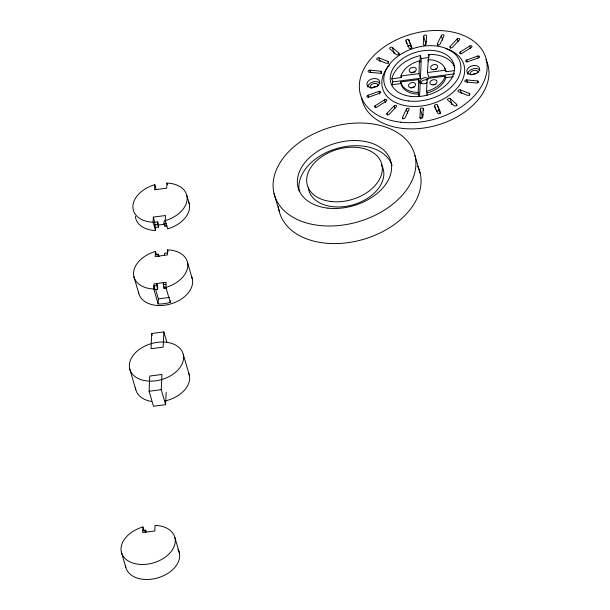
<?xml version="1.0" encoding="UTF-8"?>
<svg xmlns="http://www.w3.org/2000/svg" width="610" height="610" viewBox="0 0 610 610"><rect width="100%" height="100%" fill="white"/><g stroke="black" fill="none" stroke-linecap="round" stroke-linejoin="round"><path stroke-width="0.91" d="M135.359 216.344A27.74 18.704 -16.3 0 0 153.728 230.374L155.527 230.458L153.102 222.177L153.331 217.114L165.47 215.528L165.234 220.591L167.658 228.872L169.481 228.315A27.74 18.704 -16.3 0 0 188.65 201.948M153.102 222.177L151.31 222.093A27.74 18.704 -16.3 0 1 132.896 206.195A27.74 18.704 -16.3 0 1 152.98 185.265L154.803 184.7L154.574 189.771L166.713 188.177L166.942 183.114L168.734 183.198A27.74 18.704 -16.3 0 1 187.148 199.104A27.74 18.704 -16.3 0 1 167.056 220.035L165.234 220.591M155.527 230.458C155.497 225.921 154.604 221.544 153.331 217.114M142.931 526.979L142.679 532.553L154.818 530.967L155.07 525.393L156.861 525.477A27.74 18.704 -16.3 0 1 169.687 553.255A27.74 18.704 -16.3 0 1 125.591 559.019A27.74 18.704 -16.3 0 1 141.108 527.543L142.931 526.979L144.219 531.394M149.099 391.254L149.785 376.057L161.924 374.471L161.231 389.66L165.623 404.666L153.484 406.252L149.099 391.254L161.231 389.66M151.722 333.517L151.028 348.706L163.16 347.12L163.854 331.924L151.722 333.517L152.233 335.279M153.743 288.942L153.972 283.879L166.111 282.293L165.874 287.356L170.266 302.362L169.481 302.598A27.74 18.704 -16.3 0 1 158.897 303.986L158.127 303.948L153.743 288.942L151.951 288.858A27.74 18.704 -16.3 0 1 133.537 272.96A27.74 18.704 -16.3 0 1 153.621 252.029L155.443 251.465L156.48 255.003M155.443 251.465L155.214 256.535L167.346 254.942L167.582 249.879L169.374 249.963A27.74 18.704 -16.3 0 1 187.788 265.868A27.74 18.704 -16.3 0 1 167.697 286.799L165.874 287.356M155.664 227.423L158.516 227.05L157.578 224.549L157.7 221.918L154.849 222.292M158.516 227.05L158.608 225.021L157.7 221.918M145.538 532.179L145.63 530.151L142.77 530.525M156.739 285.533L156.831 283.505L157.738 286.608L157.616 289.247L154.757 289.62L153.88 285.907L156.739 285.533L157.616 289.247M158.066 256.162L158.165 254.134L155.306 254.507M158.127 303.948L158.364 298.885L155.519 289.178M167.079 225.929L164.944 226.203L164.006 223.71L164.128 221.079L165.554 220.889M164.944 226.203L165.005 224.854M166.179 288.126L164.037 288.408L163.251 282.666L163.709 284.222M164.494 255.315L164.586 253.295L167.445 252.921M164.037 288.408L164.12 286.647M165.623 404.666L166.179 392.321M170.266 302.362L170.343 300.677M418.635 94.093L418.185 92.407L418.773 79.59L400.709 81.954L401.212 84.447A23.363 15.753 -16.3 0 0 417.301 94.07L418.635 94.093L418.521 96.594M392.337 84.927A32.848 22.151 -16.3 0 1 392.749 81.915L420.404 78.301L419.039 73.642L419.36 60.886A23.127 15.593 -16.3 0 0 401.022 75.876M419.817 62.311L420.389 55.571A32.848 22.151 -16.3 0 0 391.841 78.812L392.749 81.915M419.581 96.395L420.13 84.249L418.773 79.59M420.404 78.301L421.296 58.682L420.389 55.571M420.503 119.064L419.985 117.288L420.351 109.19A1.456 0.984 -16.3 0 1 421.823 107.985A1.456 0.984 -16.3 0 1 423.203 108.816L423.721 110.585M423.66 36.257L423.294 44.362A1.456 0.984 -16.3 0 0 424.674 45.186A1.456 0.984 -16.3 0 0 426.154 43.989L426.52 35.883A1.456 0.984 -16.3 0 0 425.139 35.06A1.456 0.984 -16.3 0 0 423.66 36.257L425.475 42.464L425.353 45.17M422.044 118.096L422.166 115.397L420.351 109.19M423.203 108.816L422.837 116.914A1.456 0.984 -16.3 0 1 421.365 118.119A1.456 0.984 -16.3 0 1 419.985 117.288M427.023 93.002L426.573 91.317L427.16 78.499L445.231 76.136L445.864 77.661L445.536 78.652A23.363 15.753 -16.3 0 1 428.372 92.621L427.023 93.002L426.908 95.503M454.603 73.825L428.792 77.203L427.427 72.544L428.266 59.719A23.127 15.593 -16.3 0 1 445.46 70.066M454.846 67.664A32.848 22.151 -16.3 0 0 428.769 54.481L428.472 61.145L428.007 59.727M391.841 78.812L401.243 77.584L401.022 75.815M401.243 77.584L401.296 77.394A23.363 15.753 -16.3 0 1 401.677 76.311M445.231 76.136L444.904 77.112A23.127 15.593 -16.3 0 1 427.915 90.943L426.573 91.317M402.508 117.295L406.39 109.129A1.456 0.984 -16.3 0 1 408.22 108.237A1.456 0.984 -16.3 0 1 409.074 109.396L405.2 117.562A1.456 0.984 -16.3 0 1 403.37 118.447A1.456 0.984 -16.3 0 1 402.508 117.295L403.027 119.064M437.423 43.775L441.304 35.609A1.456 0.984 -16.3 0 1 443.134 34.724A1.456 0.984 -16.3 0 1 443.988 35.883L440.107 44.05A1.456 0.984 -16.3 0 1 438.285 44.934A1.456 0.984 -16.3 0 1 437.423 43.775L437.942 45.552M387.068 113.315L394.075 105.881A1.456 0.984 -16.3 0 1 396.081 105.393A1.456 0.984 -16.3 0 1 396.332 106.765L389.325 114.2A1.456 0.984 -16.3 0 1 387.319 114.688A1.456 0.984 -16.3 0 1 387.068 113.315L387.586 115.084M450.165 46.406L457.18 38.971A1.456 0.984 -16.3 0 1 459.178 38.491A1.456 0.984 -16.3 0 1 459.429 39.864L452.422 47.298A1.456 0.984 -16.3 0 1 450.416 47.778A1.456 0.984 -16.3 0 1 450.165 46.406L450.683 48.182M375.165 105.736L384.62 99.766A1.456 0.984 -16.3 0 1 386.61 99.727A1.456 0.984 -16.3 0 1 386.229 101.184L376.774 107.154A1.456 0.984 -16.3 0 1 374.784 107.192A1.456 0.984 -16.3 0 1 375.165 105.736L375.684 107.512M460.275 51.995L469.73 46.017A1.456 0.984 -16.3 0 1 471.713 45.986A1.456 0.984 -16.3 0 1 471.332 47.443L461.877 53.413A1.456 0.984 -16.3 0 1 459.894 53.451A1.456 0.984 -16.3 0 1 460.275 51.995L460.794 53.764M367.975 95.305L378.947 91.378A1.456 0.984 -16.3 0 1 380.716 91.797A1.456 0.984 -16.3 0 1 379.748 93.193L368.768 97.12A1.456 0.984 -16.3 0 1 366.999 96.7A1.456 0.984 -16.3 0 1 367.975 95.305L368.493 97.081M466.757 59.986L477.729 56.059A1.456 0.984 -16.3 0 1 479.498 56.471A1.456 0.984 -16.3 0 1 478.53 57.866L467.55 61.793A1.456 0.984 -16.3 0 1 465.781 61.381A1.456 0.984 -16.3 0 1 466.757 59.986L467.275 61.755M400.968 76.006L419.039 73.642M427.427 72.544L445.498 70.18L446.131 71.713L454.595 70.607M391.574 84.759L400.983 83.532M445.864 77.661L453.382 76.677M154.726 224.922L157.578 224.549M164.006 223.71L166.149 223.428M158.608 225.021L165.035 224.183M163.16 284.695L166.011 284.321M158.364 298.885L169.565 297.421M418.185 92.407L416.866 92.384A23.127 15.593 -16.3 0 1 400.938 82.861L400.709 81.954M369.995 70.15L380.739 71.233A1.456 0.984 -16.3 0 1 381.601 72.392A1.456 0.984 -16.3 0 1 379.771 73.276L369.027 72.194A1.456 0.984 -16.3 0 1 368.165 71.034A1.456 0.984 -16.3 0 1 369.995 70.15L370.773 72.811M466.726 79.902L477.478 80.985A1.456 0.984 -16.3 0 1 478.332 82.136A1.456 0.984 -16.3 0 1 476.509 83.029L465.758 81.938A1.456 0.984 -16.3 0 1 464.896 80.787A1.456 0.984 -16.3 0 1 466.726 79.902L467.504 82.563M388.036 61.442A1.456 0.984 -16.3 0 1 388.288 62.815A1.456 0.984 -16.3 0 1 386.282 63.295L377.254 59.742A1.456 0.984 -16.3 0 1 377.003 58.369A1.456 0.984 -16.3 0 1 379.008 57.889L388.036 61.442L388.555 63.211M469.242 93.429A1.456 0.984 -16.3 0 1 469.494 94.802A1.456 0.984 -16.3 0 1 467.489 95.29L458.468 91.736A1.456 0.984 -16.3 0 1 458.217 90.364A1.456 0.984 -16.3 0 1 460.222 89.876L469.242 93.429L469.761 95.206M398.772 53.131A1.456 0.984 -16.3 0 1 398.391 54.587A1.456 0.984 -16.3 0 1 396.408 54.625L389.988 48.945A1.456 0.984 -16.3 0 1 390.369 47.488A1.456 0.984 -16.3 0 1 392.352 47.45L398.772 53.131L399.291 54.908M456.509 104.226A1.456 0.984 -16.3 0 1 456.127 105.682A1.456 0.984 -16.3 0 1 454.145 105.721L447.732 100.048A1.456 0.984 -16.3 0 1 448.106 98.591A1.456 0.984 -16.3 0 1 450.096 98.553L456.509 104.226L457.027 106.003M408.723 39.871L411.903 47.115A1.456 0.984 -16.3 0 1 410.934 48.51A1.456 0.984 -16.3 0 1 409.157 48.098L405.986 40.855A1.456 0.984 -16.3 0 1 406.954 39.459A1.456 0.984 -16.3 0 1 408.723 39.871L411.597 48.495M437.339 105.08L440.519 112.324A1.456 0.984 -16.3 0 1 439.543 113.719A1.456 0.984 -16.3 0 1 437.774 113.3L434.594 106.056A1.456 0.984 -16.3 0 1 435.57 104.661A1.456 0.984 -16.3 0 1 437.339 105.08L440.214 113.704M158.165 254.134L159.096 256.627M145.63 530.151L146.248 531.821M419.627 60.825L420.084 62.243M477.729 56.059L478.248 57.836M469.73 46.017L470.508 48.678M477.478 80.985L477.996 82.754M457.18 38.971L457.957 41.633M460.222 89.876L461.259 93.421M441.304 35.609L442.601 40.047M450.096 98.553L451.911 104.76M428.769 54.481L429.226 56.029M434.594 106.056L435.632 109.609M405.986 40.855L406.763 43.516M392.352 47.45L394.174 53.665M406.39 109.129L407.686 113.559M414.952 155.474A73.002 49.227 -16.3 0 1 319.373 225.471A73.002 49.227 -16.3 0 1 299.159 142.588A73.002 49.227 -16.3 0 1 414.952 155.474L420.099 173.065M394.075 105.881L394.861 108.542M379.008 57.889L380.045 61.435M380.739 71.233L381.517 73.894M384.62 99.766L385.406 102.427M378.947 91.378L379.725 94.039M274.035 193.545L279.182 211.136M186.797 195.413L189.214 203.694M166.942 183.114L167.422 184.769M187.438 262.178L192.28 278.739M154.803 184.7L156.259 189.672M167.582 249.879L168.093 251.648M183.252 354.357A27.74 18.704 -16.3 0 1 146.926 380.953A27.74 18.704 -16.3 0 1 139.248 349.461A27.74 18.704 -16.3 0 1 183.252 354.357L189.298 375.051M163.854 331.924L166.949 342.523M133.887 276.65L138.729 293.204M129.701 368.821L135.755 389.523M174.925 537.692L179.309 552.698M121.375 552.164L125.759 567.163M446.131 71.713L446.101 71.53A23.363 15.753 -16.3 0 0 444.362 67.771M422.166 115.397A1.456 0.984 -16.3 0 1 423.134 114.329M436.493 111.546A1.456 0.984 -16.3 0 1 437.896 110.753A1.456 0.984 -16.3 0 1 439.154 111.287M445.872 48.663A42.342 28.548 -16.3 0 1 458.118 86.994A42.342 28.548 -16.3 0 1 401.136 104.661A42.342 28.548 -16.3 0 1 388.059 66.589M388.547 65.979A42.342 28.548 -16.3 0 1 389.569 64.767M485.911 59.658A65.339 44.057 -16.3 0 1 438.59 124.737A65.339 44.057 -16.3 0 1 361.57 97.714M427.107 82.693A4.377 2.951 -16.3 0 1 420.808 82.861A4.377 2.951 -16.3 0 1 422.661 78.263A4.377 2.951 -16.3 0 1 428.533 79.163M470.386 74.572A4.018 2.707 -16.3 0 1 473.718 70.47A4.018 2.707 -16.3 0 1 478.034 72.834M370.91 88.252A4.018 2.707 -16.3 0 1 372.992 83.776A4.018 2.707 -16.3 0 1 378.116 85.522M371.963 88.145A4.018 2.707 -16.3 0 1 377.247 86.689M467.702 74.306A6.573 4.43 -16.3 0 1 472.59 68.991A6.573 4.43 -16.3 0 1 479.925 70.31M367.769 87.07A6.573 4.43 -16.3 0 1 372.725 82.045A6.573 4.43 -16.3 0 1 379.855 83.219M421.296 58.682A32.848 22.151 -16.3 0 1 428.99 57.614M410.965 88.267A3.652 2.463 -16.3 0 1 414.442 87.154M420.786 83.356A4.377 2.951 -16.3 0 1 427.328 79.887M433.824 69.769A3.652 2.463 -16.3 0 1 436.546 69.166M472.247 74.733A4.018 2.707 -16.3 0 1 476.715 73.505M411.658 73.07A3.652 2.463 -16.3 0 1 415.136 71.965M433.138 84.965A3.652 2.463 -16.3 0 1 435.86 84.355M407.77 46.581A1.456 0.984 -16.3 0 1 409.112 45.575A1.456 0.984 -16.3 0 1 410.538 46.078M425.475 42.464A1.456 0.984 -16.3 0 1 426.779 41.297M381.425 164.837A38.689 26.093 -16.3 0 1 354.021 204.518A38.689 26.093 -16.3 0 1 308.241 187.239M299.335 191.471A48.182 32.49 -16.3 0 1 336.034 148.756A48.182 32.49 -16.3 0 1 391.216 163.35M391.536 164.082A48.182 32.49 -16.3 0 1 392.077 165.584M418.91 169.214A73.002 49.227 -16.3 0 1 360.731 240.111A73.002 49.227 -16.3 0 1 278.381 206.355M417.621 166.248A73.002 49.227 -16.3 0 1 418.612 168.467M191.715 276.986A27.74 18.704 -16.3 0 1 169.938 304.154A27.74 18.704 -16.3 0 1 138.424 291.389M188.734 373.305A27.74 18.704 -16.3 0 1 165.203 400.907M151.341 401.426A27.74 18.704 -16.3 0 1 135.45 387.701M177.929 549.29A27.74 18.704 -16.3 0 1 158.28 577.739A27.74 18.704 -16.3 0 1 125.454 565.348M400.762 122.198A65.339 44.057 -16.3 0 0 486.307 59.551A65.339 44.057 -16.3 0 0 382.676 48.015A65.339 44.057 -16.3 0 0 400.762 122.198M471.004 74.641A6.573 4.43 -16.3 0 0 479.551 68.305A6.573 4.43 -16.3 0 0 469.098 67.207A6.573 4.43 -16.3 0 0 471.004 74.641M370.636 87.657A6.573 4.43 -16.3 0 0 379.679 81.694A6.573 4.43 -16.3 0 0 369.538 80.017A6.573 4.43 -16.3 0 0 370.636 87.657M411.041 96.418A32.848 22.151 -16.3 0 0 454.046 64.919A32.848 22.151 -16.3 0 0 401.944 59.117A32.848 22.151 -16.3 0 0 411.041 96.418M408.776 101.001A39.421 26.581 -16.3 0 0 460.39 63.204A39.421 26.581 -16.3 0 0 397.865 56.242A39.421 26.581 -16.3 0 0 408.776 101.001M410.164 87.497A3.652 2.463 -16.3 0 0 415.616 84.599A3.652 2.463 -16.3 0 0 410.362 83.105A3.652 2.463 -16.3 0 0 410.164 87.497M431.575 84.691A3.652 2.463 -16.3 0 0 437.027 81.801A3.652 2.463 -16.3 0 0 431.773 80.306A3.652 2.463 -16.3 0 0 431.575 84.691M410.85 72.3A3.652 2.463 -16.3 0 0 416.302 69.403A3.652 2.463 -16.3 0 0 411.048 67.916A3.652 2.463 -16.3 0 0 410.85 72.3M432.269 69.502A3.652 2.463 -16.3 0 0 437.721 66.604A3.652 2.463 -16.3 0 0 432.467 65.11A3.652 2.463 -16.3 0 0 432.269 69.502M331.184 201.521A38.689 26.093 -16.3 0 0 381.837 164.418A38.689 26.093 -16.3 0 0 320.471 157.594A38.689 26.093 -16.3 0 0 331.184 201.521M327.913 208.14A48.182 32.49 -16.3 0 0 390.995 161.947A48.182 32.49 -16.3 0 0 314.577 153.438A48.182 32.49 -16.3 0 0 327.913 208.14"/></g></svg>
